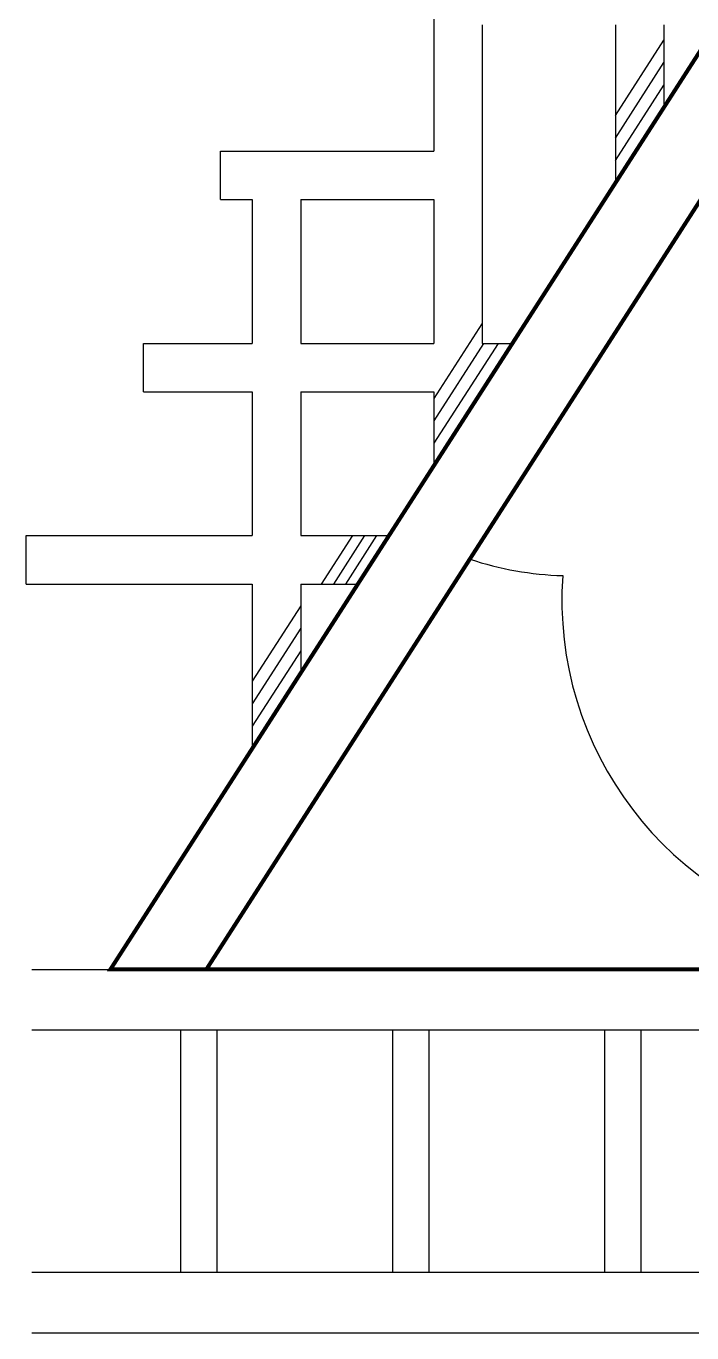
# Model space of a CAD drawing. Header units: millimetres. Extents: x -1966 to 205283, y -140015 to 7000.
# Drawn here: x 101499 to 117997, y -135583 to -103224 of the extents above; entities that cross this region are included whole.
import ezdxf

# ---------------------------------------------------------------- set-up
doc = ezdxf.new("R2010")
doc.units = ezdxf.units.MM
doc.header["$LTSCALE"] = 1000
doc.linetypes.add('DASH', pattern=[0.35, 0.25, -0.1])

msp = doc.modelspace()

# ---------------------------------------------------------------- linework, layer by layer
for p, q in [((105965.9, -126582.6), (107686.9, -123904.2)), ((105965.9, -126582.6), (107686.9, -123904.2)), ((107686.9, -123904.2), (107686.9, -123904.2)), ((103588.6, -126582.6), (114919, -126582.6)), ((105965.9, -126582.6), (105965.9, -126582.6)), ((105965.9, -126582.6), (105965.9, -126582.6)), ((105965.9, -126582.6), (105965.9, -126582.6)), ((105965.9, -126582.6), (105965.9, -126582.6)), ((105965.9, -126582.6), (105965.9, -126582.6)), ((105965.9, -126582.6), (105965.9, -126582.6)), ((114919, -126582.6), (114919, -126582.6))]:
    msp.add_line(p, q)
at = {"color": 1, "linetype": 'DASH', "ltscale": 3, "const_width": 100}
msp.add_lwpolyline([(134304.3, -126582.6), (103588.6, -126582.6), (124879.9, -93446.7), (144337.2, -111722.4)], close=True, dxfattribs=at)
msp.add_lwpolyline([(103588.6, -126582.6), (124879.9, -93446.7)], dxfattribs=at)
at = {"color": 1, "linetype": 'DASH', "ltscale": 3, "const_width": 100, "flags": 128}
msp.add_lwpolyline([(105965.9, -126582.6), (126362.5, -94839.2)], dxfattribs=at)
for points in [[(111603.4, -98122.6), (111603.4, -106320.8)], [(112803.4, -103189.9), (112803.4, -107520.8)], [(116103.4, -103189.9), (116103.4, -107105.7)], [(117303.4, -103189.9), (117303.4, -105238.1)], [(116103.4, -105440.8), (117303.4, -103573.2)], [(116103.4, -105995.7), (117303.4, -104128.1)], [(116103.4, -106550.7), (117303.4, -104683.1)], [(116103.4, -107105.7), (117303.4, -105238.1)], [(106312.4, -106320.8), (111603.4, -106320.8)], [(106312.4, -107520.8), (106312.4, -106320.8)], [(106312.4, -107520.8), (107103.4, -107520.8)], [(107103.4, -107520.8), (107103.4, -111079.8)], [(108303.4, -107520.8), (111603.4, -107520.8)], [(108303.4, -107520.8), (108303.4, -111079.8)], [(111603.4, -107520.8), (111603.4, -111079.8)], [(112803.4, -107520.8), (112803.4, -111079.8)], [(112792.7, -110593.3), (111603.4, -112444.2)], [(104405.9, -111079.8), (107103.4, -111079.8)], [(104405.9, -112279.8), (104405.9, -111079.8)], [(108303.4, -111079.8), (111603.4, -111079.8)], [(113549.9, -111079.8), (111603.4, -114109.1)], [(113193.3, -111079.8), (111603.4, -113554.1)], [(112836.7, -111079.8), (111603.4, -112999.1)], [(112803.4, -111079.8), (113549.9, -111079.8)], [(104405.9, -112279.8), (107103.4, -112279.8)], [(107103.4, -112279.8), (107103.4, -115838.8)], [(108303.4, -112279.8), (111603.4, -112279.8)], [(108303.4, -112279.8), (108303.4, -115838.8)], [(111603.4, -112279.8), (111603.4, -114109.1)], [(101499.4, -115838.8), (107103.4, -115838.8)], [(101499.4, -117038.8), (101499.4, -115838.8)], [(108303.4, -115838.8), (110492, -115838.8)], [(108821, -117038.8), (109592, -115838.8)], [(109121, -117038.8), (109892, -115838.8)], [(109421, -117038.8), (110192, -115838.8)], [(109721, -117038.8), (110492, -115838.8)], [(101499.4, -117038.8), (107103.4, -117038.8)], [(107103.4, -117038.8), (107103.4, -121112.5)], [(108303.4, -117038.8), (109721, -117038.8)], [(108303.4, -117038.8), (108303.4, -119244.9)], [(108303.4, -117580), (107103.4, -119447.6)], [(108303.4, -118135), (107103.4, -120002.6)], [(108303.4, -118689.9), (107103.4, -120557.5)], [(101644.3, -126582.6), (134304.3, -126582.6)], [(101644.3, -128082.6), (133291.6, -128082.6)], [(105328.1, -128082.6), (105328.1, -134082.6)], [(106228.1, -128082.6), (106228.1, -134082.6)], [(110578.3, -128082.6), (110578.3, -134082.6)], [(111478.3, -128082.6), (111478.3, -134082.6)], [(115828.5, -128082.6), (115828.5, -134082.6)], [(116728.5, -128082.6), (116728.5, -134082.6)], [(101644.3, -134082.6), (129240.7, -134082.6)], [(101644.3, -135582.6), (128228, -135582.6)]]:
    msp.add_lwpolyline(points)
for centre, radius, start, end in [((115040.6, -108759.8), 8075.5, 251.61674, 268.27446), ((123331.5, -117435.2), 8555.4, 175.95447, 341.25837)]:
    msp.add_arc(centre, radius, start, end)

doc.saveas('drawing.dxf')
